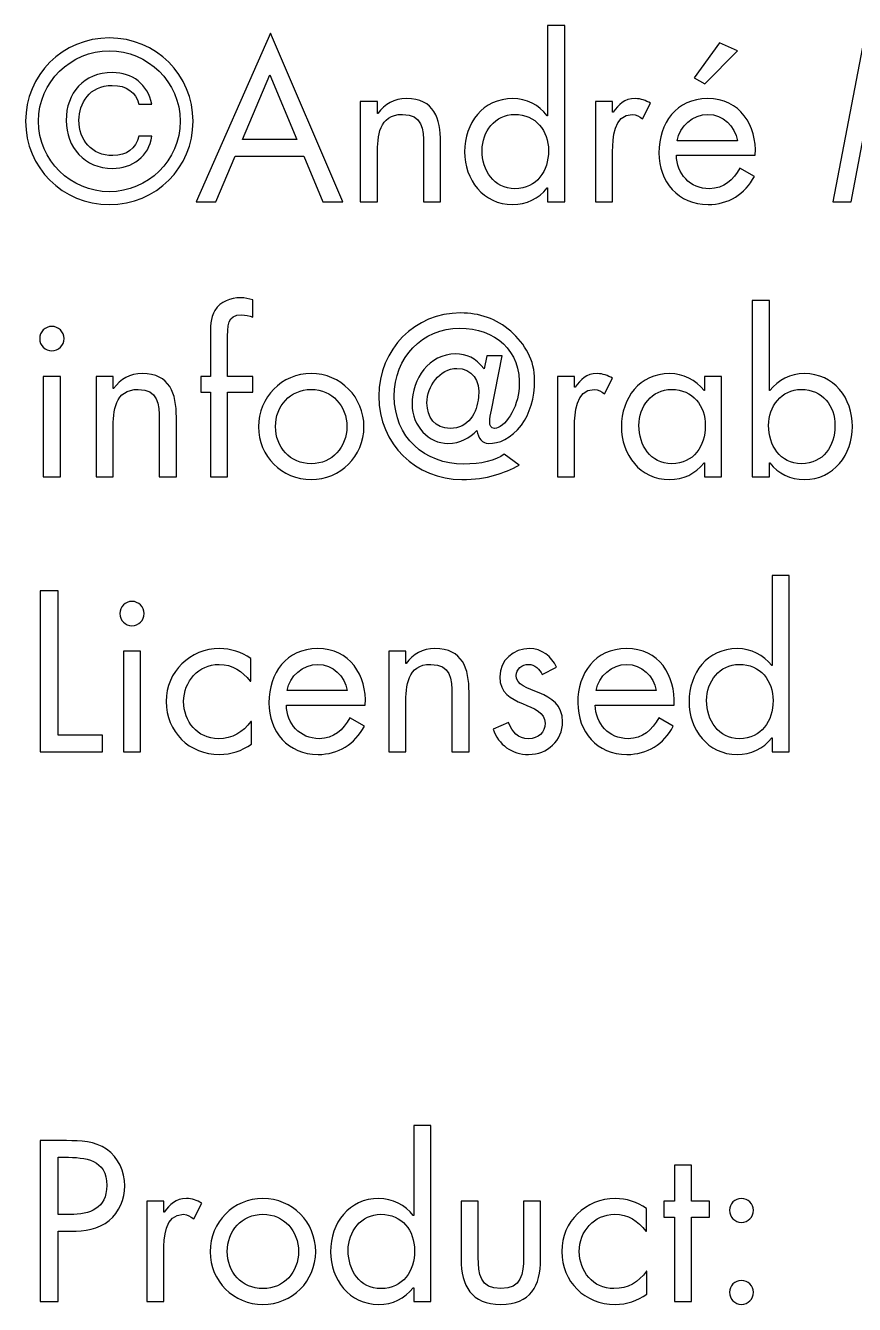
# Model space of a CAD drawing. Extents: x 150 to 6088, y 37 to 2750.
# Drawn here: x 4625.1 to 4857.8, y 1313.5 to 1672.6 of the extents above; entities that cross this region are included whole.
import ezdxf

# ---------------------------------------------------------------- set-up
doc = ezdxf.new("R2010")
doc.units = 0
doc.layers.add('00_Layout', color=7, linetype='CONTINUOUS')

msp = doc.modelspace()

# ---------------------------------------------------------------- linework, layer by layer
at = {"layer": '00_Layout', "color": 7}
for p, q in [((4693.862703, 1670.533414), (4672.992415, 1623.1554)), ((4714.193242, 1623.1554), (4693.862703, 1670.533414)), ((4776.504334, 1672.632455), (4771.706654, 1672.632455)), ((4771.706654, 1672.632455), (4771.706654, 1647.324188)), ((4776.504334, 1623.1554), (4776.504334, 1672.632455)), ((4860.945127, 1670.953228), (4851.769397, 1623.1554)), ((4819.984277, 1667.774716), (4812.847421, 1657.939275)), ((4825.021932, 1665.495759), (4819.984277, 1667.774716)), ((4815.846202, 1656.260048), (4825.021932, 1665.495759)), ((4686.006447, 1640.667286), (4693.742847, 1658.778875)), ((4693.742847, 1658.778875), (4701.29933, 1640.667286)), ((4812.847421, 1657.939275), (4815.846202, 1656.260048)), ((4856.926909, 1623.1554), (4862.74429, 1653.74122)), ((4656.92007, 1650.562681), (4660.578192, 1650.562681)), ((4723.908721, 1651.342327), (4719.111042, 1651.342327)), ((4719.111042, 1651.342327), (4719.111042, 1623.1554)), ((4723.908721, 1647.923918), (4723.908721, 1651.342327)), ((4789.938258, 1651.342327), (4785.140315, 1651.342327)), ((4785.140315, 1651.342327), (4785.140315, 1623.1554)), ((4789.938258, 1648.283751), (4789.938258, 1651.342327)), ((4798.334263, 1646.424607), (4800.613114, 1650.802578)), ((4724.028841, 1647.923918), (4723.908721, 1647.923918)), ((4762.470864, 1647.684021), (4762.470864, 1647.684021)), ((4771.706654, 1647.324188), (4771.586798, 1647.324188)), ((4790.058114, 1648.283751), (4789.938258, 1648.283751)), ((4660.578192, 1641.566867), (4656.92007, 1641.566867)), ((4701.29933, 1640.667286), (4686.006447, 1640.667286)), ((4736.862693, 1639.04804), (4736.862693, 1623.1554)), ((4741.660636, 1623.1554), (4741.660636, 1639.88764)), ((4824.961872, 1640.307454), (4808.109538, 1640.307454)), ((4678.510024, 1623.1554), (4683.967308, 1635.989436)), ((4683.967308, 1635.989436), (4703.278409, 1635.989436)), ((4703.278409, 1635.989436), (4708.615837, 1623.1554)), ((4723.908721, 1623.1554), (4723.908721, 1636.529185)), ((4789.938258, 1623.1554), (4789.938258, 1637.248877)), ((4807.869826, 1636.229334), (4829.999528, 1636.229334)), ((4829.759551, 1630.292097), (4825.681537, 1632.631008)), ((4771.586798, 1627.053604), (4771.706654, 1627.053604)), ((4771.706654, 1627.053604), (4771.706654, 1623.1554)), ((4648.643922, 1625.974106), (4648.643922, 1625.974106)), ((4648.643922, 1622.375754), (4648.643922, 1622.375754)), ((4672.992415, 1623.1554), (4678.510024, 1623.1554)), ((4708.615837, 1623.1554), (4714.193242, 1623.1554)), ((4719.111042, 1623.1554), (4723.908721, 1623.1554)), ((4736.862693, 1623.1554), (4741.660636, 1623.1554)), ((4771.706654, 1623.1554), (4776.504334, 1623.1554)), ((4785.140315, 1623.1554), (4789.938258, 1623.1554)), ((4851.769397, 1623.1554), (4856.926909, 1623.1554)), ((4688.945168, 1590.730307), (4688.945168, 1595.588046)), ((4833.957686, 1595.40813), (4829.160007, 1595.40813)), ((4829.160007, 1595.40813), (4829.160007, 1545.931075)), ((4833.957686, 1570.099863), (4833.957686, 1595.40813)), ((4632.511253, 1588.151498), (4632.511253, 1588.151498)), ((4677.010633, 1585.332818), (4677.010633, 1574.118002)), ((4681.808312, 1574.118002), (4681.808312, 1583.653591)), ((4754.674668, 1579.875349), (4753.834883, 1576.217043)), ((4758.932599, 1579.875349), (4754.674668, 1579.875349)), ((4755.934082, 1564.582439), (4758.932599, 1579.875349)), ((4634.910225, 1574.118002), (4630.112281, 1574.118002)), ((4630.112281, 1574.118002), (4630.112281, 1545.931075)), ((4634.910225, 1545.931075), (4634.910225, 1574.118002)), ((4649.723155, 1574.118002), (4644.925476, 1574.118002)), ((4644.925476, 1574.118002), (4644.925476, 1545.931075)), ((4649.723155, 1570.699593), (4649.723155, 1574.118002)), ((4677.010633, 1574.118002), (4674.371685, 1574.118002)), ((4674.371685, 1574.118002), (4674.371685, 1569.680076)), ((4688.945168, 1574.118002), (4681.808312, 1574.118002)), ((4688.945168, 1569.680076), (4688.945168, 1574.118002)), ((4779.263138, 1574.118002), (4774.465459, 1574.118002)), ((4774.465459, 1574.118002), (4774.465459, 1545.931075)), ((4779.263138, 1571.059425), (4779.263138, 1574.118002)), ((4787.659143, 1569.200282), (4789.938258, 1573.578253)), ((4820.524025, 1574.118002), (4815.726082, 1574.118002)), ((4815.726082, 1574.118002), (4815.726082, 1570.099863)), ((4820.524025, 1545.931075), (4820.524025, 1574.118002)), ((4649.843275, 1570.699593), (4649.723155, 1570.699593)), ((4674.371685, 1569.680076), (4677.010633, 1569.680076)), ((4677.010633, 1569.680076), (4677.010633, 1545.931075)), ((4681.808312, 1569.680076), (4688.945168, 1569.680076)), ((4681.808312, 1545.931075), (4681.808312, 1569.680076)), ((4705.317549, 1570.459696), (4705.317549, 1570.459696)), ((4779.382994, 1571.059425), (4779.263138, 1571.059425)), ((4806.490556, 1570.459696), (4806.490556, 1570.459696)), ((4815.726082, 1570.099863), (4815.606226, 1570.099863)), ((4834.077542, 1570.099863), (4833.957686, 1570.099863)), ((4842.893439, 1570.459696), (4842.893439, 1570.459696)), ((4737.822334, 1566.681454), (4737.822334, 1566.681454)), ((4667.47507, 1545.931075), (4667.47507, 1562.663315)), ((4649.723155, 1545.931075), (4649.723155, 1559.304886)), ((4662.677127, 1561.823714), (4662.677127, 1545.931075)), ((4779.263138, 1545.931075), (4779.263138, 1560.024552)), ((4763.730278, 1549.169594), (4759.532408, 1552.228171)), ((4815.606226, 1549.829278), (4815.726082, 1549.829278)), ((4815.726082, 1549.829278), (4815.726082, 1545.931075)), ((4833.957686, 1545.931075), (4833.957686, 1549.829278)), ((4833.957686, 1549.829278), (4834.077542, 1549.829278)), ((4630.112281, 1545.931075), (4634.910225, 1545.931075)), ((4644.925476, 1545.931075), (4649.723155, 1545.931075)), ((4662.677127, 1545.931075), (4667.47507, 1545.931075)), ((4677.010633, 1545.931075), (4681.808312, 1545.931075)), ((4705.317549, 1545.151455), (4705.317549, 1545.151455)), ((4774.465459, 1545.931075), (4779.263138, 1545.931075)), ((4815.726082, 1545.931075), (4820.524025, 1545.931075)), ((4829.160007, 1545.931075), (4833.957686, 1545.931075)), ((4839.53509, 1518.183805), (4834.737411, 1518.183805)), ((4834.737411, 1518.183805), (4834.737411, 1492.875564)), ((4839.53509, 1468.706776), (4839.53509, 1518.183805)), ((4634.250355, 1513.925795), (4629.212699, 1513.925795)), ((4629.212699, 1513.925795), (4629.212699, 1468.706776)), ((4634.250355, 1473.384599), (4634.250355, 1513.925795)), ((4655.000787, 1510.927173), (4655.000787, 1510.927173)), ((4657.399759, 1496.893703), (4652.60208, 1496.893703)), ((4652.60208, 1496.893703), (4652.60208, 1468.706776)), ((4657.399759, 1468.706776), (4657.399759, 1496.893703)), ((4688.345358, 1488.497593), (4688.345358, 1494.854643)), ((4731.885097, 1496.893703), (4727.087418, 1496.893703)), ((4727.087418, 1496.893703), (4727.087418, 1468.706776)), ((4731.885097, 1493.475267), (4731.885097, 1496.893703)), ((4732.004953, 1493.475267), (4731.885097, 1493.475267)), ((4770.147204, 1490.356736), (4774.165422, 1492.455751)), ((4825.501621, 1493.235397), (4825.501621, 1493.235397)), ((4834.737411, 1492.875564), (4834.617291, 1492.875564)), ((4688.225502, 1488.497593), (4688.345358, 1488.497593)), ((4715.452656, 1485.858803), (4698.600586, 1485.858803)), ((4744.839069, 1484.599389), (4744.839069, 1468.706776)), ((4749.636748, 1468.706776), (4749.636748, 1485.439016)), ((4802.172565, 1485.858803), (4785.320231, 1485.858803)), ((4698.36061, 1481.78071), (4720.490311, 1481.78071)), ((4731.885097, 1468.706776), (4731.885097, 1482.080561)), ((4785.080519, 1481.78071), (4807.210221, 1481.78071)), ((4688.525275, 1477.222822), (4688.405419, 1477.222822)), ((4688.525275, 1470.80579), (4688.525275, 1477.222822)), ((4720.2506, 1475.843446), (4716.172321, 1478.182384)), ((4760.671701, 1476.862989), (4756.413771, 1475.063826)), ((4806.970244, 1475.843446), (4802.89223, 1478.182384)), ((4646.724638, 1473.384599), (4634.250355, 1473.384599)), ((4646.724638, 1468.706776), (4646.724638, 1473.384599)), ((4834.617291, 1472.604953), (4834.737411, 1472.604953)), ((4834.737411, 1472.604953), (4834.737411, 1468.706776)), ((4629.212699, 1468.706776), (4646.724638, 1468.706776)), ((4652.60208, 1468.706776), (4657.399759, 1468.706776)), ((4727.087418, 1468.706776), (4731.885097, 1468.706776)), ((4744.839069, 1468.706776), (4749.636748, 1468.706776)), ((4834.737411, 1468.706776), (4839.53509, 1468.706776)), ((4738.901832, 1363.73518), (4734.104153, 1363.73518)), ((4734.104153, 1363.73518), (4734.104153, 1338.426914)), ((4738.901832, 1314.258125), (4738.901832, 1363.73518)), ((4636.649327, 1359.477144), (4629.212699, 1359.477144)), ((4629.212699, 1359.477144), (4629.212699, 1314.258125)), ((4634.250355, 1354.799321), (4636.109578, 1354.799321)), ((4634.250355, 1338.726792), (4634.250355, 1354.799321)), ((4812.06796, 1352.580345), (4807.270017, 1352.580345)), ((4807.270017, 1352.580345), (4807.270017, 1342.445053)), ((4812.06796, 1342.445053), (4812.06796, 1352.580345)), ((4663.936805, 1342.445053), (4659.138861, 1342.445053)), ((4659.138861, 1342.445053), (4659.138861, 1314.258125)), ((4663.936805, 1339.386476), (4663.936805, 1342.445053)), ((4672.33281, 1337.527332), (4674.611661, 1341.905304)), ((4752.215636, 1342.445053), (4747.417957, 1342.445053)), ((4747.417957, 1342.445053), (4747.417957, 1326.192607)), ((4752.215636, 1326.732356), (4752.215636, 1342.445053)), ((4769.727575, 1342.445053), (4764.929896, 1342.445053)), ((4764.929896, 1342.445053), (4764.929896, 1326.732356)), ((4769.727575, 1326.192607), (4769.727575, 1342.445053)), ((4799.413761, 1334.048942), (4799.413761, 1340.405993)), ((4807.270017, 1342.445053), (4804.331561, 1342.445053)), ((4804.331561, 1342.445053), (4804.331561, 1338.007127)), ((4817.105616, 1342.445053), (4812.06796, 1342.445053)), ((4817.105616, 1338.007127), (4817.105616, 1342.445053)), ((4826.10143, 1343.224699), (4826.10143, 1343.224699)), ((4637.608969, 1338.726792), (4634.250355, 1338.726792)), ((4664.056661, 1339.386476), (4663.936805, 1339.386476)), ((4691.763768, 1338.786746), (4691.763768, 1338.786746)), ((4724.868362, 1338.786746), (4724.868362, 1338.786746)), ((4734.104153, 1338.426914), (4733.984297, 1338.426914)), ((4804.331561, 1338.007127), (4807.270017, 1338.007127)), ((4807.270017, 1338.007127), (4807.270017, 1314.258125)), ((4812.06796, 1338.007127), (4817.105616, 1338.007127)), ((4812.06796, 1314.258125), (4812.06796, 1338.007127)), ((4634.250355, 1334.048942), (4637.908741, 1334.048942)), ((4634.250355, 1314.258125), (4634.250355, 1334.048942)), ((4799.293905, 1334.048942), (4799.413761, 1334.048942)), ((4663.936805, 1314.258125), (4663.936805, 1328.351602)), ((4799.593677, 1322.774171), (4799.473821, 1322.774171)), ((4799.593677, 1316.357166), (4799.593677, 1322.774171)), ((4733.984297, 1318.156329), (4734.104153, 1318.156329)), ((4734.104153, 1318.156329), (4734.104153, 1314.258125)), ((4826.10143, 1320.195389), (4826.10143, 1320.195389)), ((4629.212699, 1314.258125), (4634.250355, 1314.258125)), ((4659.138861, 1314.258125), (4663.936805, 1314.258125)), ((4691.763768, 1313.478506), (4691.763768, 1313.478506)), ((4734.104153, 1314.258125), (4738.901832, 1314.258125)), ((4807.270017, 1314.258125), (4812.06796, 1314.258125))]:
    msp.add_line(p, q, dxfattribs=at)
for points in [[(4648.643922, 1669.154065), (4635.509769, 1669.154065), (4625.134685, 1658.778875), (4625.134685, 1645.764923)], [(4672.152894, 1645.764923), (4672.152894, 1658.778875), (4661.77781, 1669.154065), (4648.643922, 1669.154065)], [(4628.733011, 1645.764923), (4628.733011, 1656.799796), (4637.908741, 1665.55574), (4648.643922, 1665.55574)], [(4648.643922, 1665.55574), (4659.378838, 1665.55574), (4668.554568, 1656.799796), (4668.554568, 1645.764923)], [(4649.543503, 1659.43856), (4641.447271, 1659.43856), (4636.529471, 1653.681239), (4636.529471, 1645.944839)], [(4660.578192, 1650.562681), (4659.498694, 1656.140112), (4655.060847, 1659.43856), (4649.543503, 1659.43856)], [(4640.127797, 1646.064774), (4640.127797, 1650.742598), (4643.006457, 1655.840234), (4649.483443, 1655.840234)], [(4649.483443, 1655.840234), (4653.441601, 1655.840234), (4656.200405, 1653.861155), (4656.92007, 1650.562681)], [(4732.065013, 1652.121973), (4728.586544, 1652.121973), (4726.00792, 1650.622662), (4724.028841, 1647.923918)], [(4741.660636, 1639.88764), (4741.660636, 1646.484588), (4739.861474, 1652.121973), (4732.065013, 1652.121973)], [(4761.931115, 1652.121973), (4753.47505, 1652.121973), (4748.377334, 1645.225174), (4748.377334, 1637.188896)], [(4771.586798, 1647.324188), (4769.307682, 1650.322811), (4765.709357, 1652.121973), (4761.931115, 1652.121973)], [(4796.295124, 1652.121973), (4793.176751, 1652.121973), (4791.737421, 1650.502727), (4790.058114, 1648.283751)], [(4800.613114, 1650.802578), (4799.233845, 1651.582224), (4797.91437, 1652.121973), (4796.295124, 1652.121973)], [(4816.625663, 1652.121973), (4807.809765, 1652.121973), (4802.952026, 1645.225174), (4802.952026, 1636.889044)], [(4829.999528, 1636.229334), (4830.479216, 1644.625444), (4825.681537, 1652.121973), (4816.625663, 1652.121973)], [(4625.134685, 1645.764923), (4625.134685, 1632.750944), (4635.509769, 1622.375754), (4648.643922, 1622.375754)], [(4648.643922, 1625.974106), (4637.908741, 1625.974106), (4628.733011, 1634.730023), (4628.733011, 1645.764923)], [(4636.529471, 1645.944839), (4636.529471, 1638.508291), (4641.686983, 1632.511073), (4649.603299, 1632.511073)], [(4649.603299, 1636.109398), (4643.606266, 1636.109398), (4640.127797, 1640.547324), (4640.127797, 1646.064774)], [(4648.643922, 1622.375754), (4661.77781, 1622.375754), (4672.152894, 1632.750944), (4672.152894, 1645.764923)], [(4668.554568, 1645.764923), (4668.554568, 1634.730023), (4659.378838, 1625.974106), (4648.643922, 1625.974106)], [(4723.908721, 1636.529185), (4723.908721, 1641.566867), (4724.328614, 1647.684021), (4730.925455, 1647.684021)], [(4730.925455, 1647.684021), (4736.50286, 1647.684021), (4736.862693, 1643.605927), (4736.862693, 1639.04804)], [(4753.295134, 1637.548729), (4753.295134, 1642.826281), (4756.893459, 1647.684021), (4762.470864, 1647.684021)], [(4762.470864, 1647.684021), (4768.408101, 1647.684021), (4771.946631, 1643.126133), (4771.946631, 1637.488748)], [(4789.938258, 1637.248877), (4789.938258, 1640.907157), (4790.17797, 1647.684021), (4795.455603, 1647.684021)], [(4795.455603, 1647.684021), (4796.715017, 1647.684021), (4797.374621, 1647.084291), (4798.334263, 1646.424607)], [(4808.109538, 1640.307454), (4808.709347, 1644.385547), (4812.547649, 1647.684021), (4816.685723, 1647.684021)], [(4816.685723, 1647.684021), (4820.883858, 1647.684021), (4824.302267, 1644.385547), (4824.961872, 1640.307454)], [(4649.603299, 1632.511073), (4655.000787, 1632.511073), (4659.858527, 1635.929482), (4660.578192, 1641.566867)], [(4656.92007, 1641.566867), (4656.080285, 1638.148458), (4653.561457, 1636.109398), (4649.603299, 1636.109398)], [(4748.377334, 1637.188896), (4748.377334, 1629.392515), (4753.594906, 1622.375754), (4761.871319, 1622.375754)], [(4762.530924, 1626.813706), (4756.533627, 1626.813706), (4753.295134, 1632.031278), (4753.295134, 1637.548729)], [(4771.946631, 1637.488748), (4771.946631, 1631.791408), (4768.708138, 1626.813706), (4762.530924, 1626.813706)], [(4802.952026, 1636.889044), (4802.952026, 1628.792785), (4808.349514, 1622.375754), (4816.745784, 1622.375754)], [(4817.105616, 1626.813706), (4811.648068, 1626.813706), (4807.929621, 1631.011762), (4807.869826, 1636.229334)], [(4825.681537, 1632.631008), (4823.822314, 1629.272553), (4821.18363, 1626.813706), (4817.105616, 1626.813706)], [(4761.871319, 1622.375754), (4765.709357, 1622.375754), (4769.247887, 1623.995), (4771.586798, 1627.053604)], [(4816.745784, 1622.375754), (4822.503104, 1622.375754), (4827.060807, 1625.254441), (4829.759551, 1630.292097)], [(4685.526758, 1596.187776), (4682.648098, 1596.187776), (4679.829233, 1595.168233), (4678.270047, 1592.649405)], [(4688.945168, 1595.588046), (4687.80561, 1595.947879), (4686.666052, 1596.187776), (4685.526758, 1596.187776)], [(4678.270047, 1592.649405), (4677.010633, 1590.610371), (4677.010633, 1587.67173), (4677.010633, 1585.332818)], [(4681.808312, 1583.653591), (4681.808312, 1588.631266), (4681.808312, 1591.389991), (4685.706675, 1591.389991)], [(4685.706675, 1591.389991), (4686.906028, 1591.389991), (4687.86567, 1591.090139), (4688.945168, 1590.730307)], [(4747.238041, 1591.92974), (4734.463985, 1591.92974), (4724.328614, 1581.854428), (4724.328614, 1568.540597)], [(4761.331571, 1586.772149), (4757.373413, 1590.310493), (4752.515673, 1591.92974), (4747.238041, 1591.92974)], [(4632.511253, 1588.151498), (4630.65203, 1588.151498), (4629.092843, 1586.592232), (4629.092843, 1584.733089)], [(4635.929662, 1584.733089), (4635.929662, 1586.592232), (4634.370476, 1588.151498), (4632.511253, 1588.151498)], [(4728.646604, 1568.540597), (4728.646604, 1579.455536), (4736.383004, 1587.611749), (4747.058125, 1587.611749)], [(4747.058125, 1587.611749), (4756.833664, 1587.611749), (4764.330087, 1581.494596), (4763.730278, 1570.93949)], [(4629.092843, 1584.733089), (4629.092843, 1582.813964), (4630.65203, 1581.314679), (4632.511253, 1581.314679)], [(4632.511253, 1581.314679), (4634.370476, 1581.314679), (4635.929662, 1582.813964), (4635.929662, 1584.733089)], [(4768.048269, 1573.038504), (4768.048269, 1578.615935), (4765.409585, 1583.233778), (4761.331571, 1586.772149)], [(4745.858771, 1580.415098), (4738.422143, 1580.415098), (4733.624464, 1573.458318), (4733.624464, 1566.261667)], [(4753.834883, 1576.217043), (4751.436175, 1579.3356), (4748.917348, 1580.415098), (4745.858771, 1580.415098)], [(4657.879448, 1574.897648), (4654.400978, 1574.897648), (4651.822354, 1573.398337), (4649.843275, 1570.699593)], [(4667.47507, 1562.663315), (4667.47507, 1569.260263), (4665.675908, 1574.897648), (4657.879448, 1574.897648)], [(4705.317549, 1574.897648), (4697.0414, 1574.897648), (4690.504354, 1568.240746), (4690.504354, 1559.964571)], [(4720.130479, 1559.964571), (4720.130479, 1568.240746), (4713.593697, 1574.897648), (4705.317549, 1574.897648)], [(4737.822334, 1566.681454), (4737.822334, 1571.299322), (4741.360864, 1576.336978), (4746.218603, 1576.336978)], [(4746.218603, 1576.336978), (4750.356678, 1576.336978), (4752.935301, 1573.038504), (4752.335757, 1568.240746)], [(4785.620268, 1574.897648), (4782.501631, 1574.897648), (4781.062301, 1573.278402), (4779.382994, 1571.059425)], [(4789.938258, 1573.578253), (4788.558724, 1574.357899), (4787.239514, 1574.897648), (4785.620268, 1574.897648)], [(4805.950807, 1574.897648), (4797.494742, 1574.897648), (4792.397026, 1568.000849), (4792.397026, 1559.964571)], [(4815.606226, 1570.099863), (4813.267314, 1573.098485), (4809.788844, 1574.897648), (4805.950807, 1574.897648)], [(4843.733225, 1574.897648), (4839.894923, 1574.897648), (4836.356658, 1573.098485), (4834.077542, 1570.099863)], [(4857.286741, 1560.024552), (4857.286741, 1568.000849), (4852.12923, 1574.897648), (4843.733225, 1574.897648)], [(4649.723155, 1559.304886), (4649.723155, 1564.342542), (4650.143048, 1570.459696), (4656.73989, 1570.459696)], [(4656.73989, 1570.459696), (4662.317294, 1570.459696), (4662.677127, 1566.381602), (4662.677127, 1561.823714)], [(4695.302033, 1560.024552), (4695.302033, 1565.721891), (4699.380312, 1570.459696), (4705.317549, 1570.459696)], [(4705.317549, 1570.459696), (4711.254786, 1570.459696), (4715.3328, 1565.721891), (4715.3328, 1560.024552)], [(4763.730278, 1570.93949), (4763.430506, 1565.242124), (4759.532408, 1559.484803), (4756.773603, 1559.484803)], [(4764.330087, 1560.444365), (4766.729059, 1563.562896), (4768.048269, 1568.120784), (4768.048269, 1573.038504)], [(4779.263138, 1560.024552), (4779.263138, 1563.682858), (4779.503114, 1570.459696), (4784.780482, 1570.459696)], [(4784.780482, 1570.459696), (4786.039896, 1570.459696), (4786.699766, 1569.859992), (4787.659143, 1569.200282)], [(4797.314826, 1560.324403), (4797.314826, 1565.601956), (4800.913151, 1570.459696), (4806.490556, 1570.459696)], [(4806.490556, 1570.459696), (4812.427793, 1570.459696), (4815.966058, 1565.901808), (4815.966058, 1560.264422)], [(4833.717709, 1560.324403), (4833.717709, 1565.601956), (4837.316035, 1570.459696), (4842.893439, 1570.459696)], [(4842.893439, 1570.459696), (4848.830676, 1570.459696), (4852.369206, 1565.901808), (4852.369206, 1560.264422)], [(4724.328614, 1568.540597), (4724.328614, 1555.04685), (4734.703962, 1545.151455), (4747.597873, 1545.151455)], [(4748.077562, 1549.469446), (4737.22279, 1549.469446), (4728.646604, 1557.025929), (4728.646604, 1568.540597)], [(4733.624464, 1566.261667), (4733.624464, 1560.144487), (4738.422143, 1555.286748), (4743.699776, 1555.286748)], [(4744.29932, 1559.484803), (4740.10145, 1559.484803), (4737.822334, 1562.60336), (4737.822334, 1566.681454)], [(4752.335757, 1568.240746), (4751.796008, 1563.98271), (4749.637013, 1559.484803), (4744.29932, 1559.484803)], [(4756.773603, 1559.484803), (4754.734464, 1559.484803), (4755.51419, 1562.60336), (4755.934082, 1564.582439)], [(4690.504354, 1559.964571), (4690.504354, 1551.688422), (4697.101196, 1545.151455), (4705.317549, 1545.151455)], [(4705.317549, 1549.589381), (4699.380312, 1549.589381), (4695.302033, 1554.267204), (4695.302033, 1560.024552)], [(4715.3328, 1560.024552), (4715.3328, 1554.267204), (4711.254786, 1549.589381), (4705.317549, 1549.589381)], [(4705.317549, 1545.151455), (4713.533637, 1545.151455), (4720.130479, 1551.688422), (4720.130479, 1559.964571)], [(4743.699776, 1555.286748), (4747.298101, 1555.286748), (4749.816929, 1556.905994), (4751.855804, 1558.945054)], [(4751.855804, 1558.945054), (4752.215636, 1556.666097), (4753.415255, 1555.346728), (4755.094297, 1555.286748)], [(4755.094297, 1555.286748), (4757.972957, 1555.166812), (4761.451427, 1556.666097), (4764.330087, 1560.444365)], [(4792.397026, 1559.964571), (4792.397026, 1552.16819), (4797.614598, 1545.151455), (4805.890747, 1545.151455)], [(4806.550352, 1549.589381), (4800.553319, 1549.589381), (4797.314826, 1554.80698), (4797.314826, 1560.324403)], [(4815.966058, 1560.264422), (4815.966058, 1554.567082), (4812.727565, 1549.589381), (4806.550352, 1549.589381)], [(4842.9535, 1549.589381), (4836.956202, 1549.589381), (4833.717709, 1554.80698), (4833.717709, 1560.324403)], [(4852.369206, 1560.264422), (4852.369206, 1554.567082), (4849.130713, 1549.589381), (4842.9535, 1549.589381)], [(4843.793021, 1545.151455), (4852.069169, 1545.151455), (4857.286741, 1552.16819), (4857.286741, 1560.024552)], [(4759.532408, 1552.228171), (4757.01358, 1550.429008), (4753.055422, 1549.469446), (4748.077562, 1549.469446)], [(4747.597873, 1545.151455), (4754.854585, 1545.151455), (4759.532408, 1547.010572), (4763.730278, 1549.169594)], [(4805.890747, 1545.151455), (4809.848905, 1545.151455), (4813.147458, 1546.710721), (4815.606226, 1549.829278)], [(4834.077542, 1549.829278), (4836.356658, 1546.770702), (4839.894923, 1545.151455), (4843.793021, 1545.151455)], [(4655.000787, 1510.927173), (4653.141829, 1510.927173), (4651.582378, 1509.367907), (4651.582378, 1507.508763)], [(4658.419196, 1507.508763), (4658.419196, 1509.367907), (4656.86001, 1510.927173), (4655.000787, 1510.927173)], [(4651.582378, 1507.508763), (4651.582378, 1505.589665), (4653.141829, 1504.090354), (4655.000787, 1504.090354)], [(4655.000787, 1504.090354), (4656.86001, 1504.090354), (4658.419196, 1505.589665), (4658.419196, 1507.508763)], [(4679.649317, 1497.673323), (4671.373168, 1497.673323), (4664.59641, 1491.196337), (4664.59641, 1482.800226)], [(4688.345358, 1494.854643), (4685.826531, 1496.653806), (4682.707894, 1497.673323), (4679.649317, 1497.673323)], [(4707.116711, 1497.673323), (4698.300814, 1497.673323), (4693.443074, 1490.776523), (4693.443074, 1482.440394)], [(4720.490311, 1481.78071), (4720.970265, 1490.17682), (4716.172321, 1497.673323), (4707.116711, 1497.673323)], [(4740.04139, 1497.673323), (4736.56292, 1497.673323), (4733.984032, 1496.174038), (4732.004953, 1493.475267)], [(4749.636748, 1485.439016), (4749.636748, 1492.035937), (4747.837585, 1497.673323), (4740.04139, 1497.673323)], [(4766.668999, 1497.673323), (4762.111031, 1497.673323), (4758.272729, 1494.43483), (4758.272729, 1489.697026)], [(4774.165422, 1492.455751), (4772.906008, 1495.394392), (4769.907492, 1497.673323), (4766.668999, 1497.673323)], [(4793.836356, 1497.673323), (4785.020459, 1497.673323), (4780.162719, 1490.776523), (4780.162719, 1482.440394)], [(4807.210221, 1481.78071), (4807.689909, 1490.17682), (4802.89223, 1497.673323), (4793.836356, 1497.673323)], [(4824.961872, 1497.673323), (4816.505807, 1497.673323), (4811.408091, 1490.776523), (4811.408091, 1482.740245)], [(4834.617291, 1492.875564), (4832.338439, 1495.87416), (4828.740114, 1497.673323), (4824.961872, 1497.673323)], [(4669.513945, 1482.800226), (4669.513945, 1488.437612), (4673.65202, 1493.235397), (4679.469401, 1493.235397)], [(4679.469401, 1493.235397), (4683.247642, 1493.235397), (4686.006447, 1491.316272), (4688.225502, 1488.497593)], [(4698.600586, 1485.858803), (4699.200395, 1489.936923), (4703.038433, 1493.235397), (4707.176507, 1493.235397)], [(4707.176507, 1493.235397), (4711.374642, 1493.235397), (4714.793051, 1489.936923), (4715.452656, 1485.858803)], [(4731.885097, 1482.080561), (4731.885097, 1487.118217), (4732.30499, 1493.235397), (4738.901832, 1493.235397)], [(4738.901832, 1493.235397), (4744.479236, 1493.235397), (4744.839069, 1489.157277), (4744.839069, 1484.599389)], [(4762.830697, 1490.116839), (4762.830697, 1491.916002), (4764.629859, 1493.235397), (4766.309166, 1493.235397)], [(4766.309166, 1493.235397), (4768.048269, 1493.235397), (4769.487599, 1491.856021), (4770.147204, 1490.356736)], [(4785.320231, 1485.858803), (4785.92004, 1489.936923), (4789.758342, 1493.235397), (4793.896417, 1493.235397)], [(4793.896417, 1493.235397), (4798.094287, 1493.235397), (4801.512696, 1489.936923), (4802.172565, 1485.858803)], [(4816.325891, 1483.100078), (4816.325891, 1488.377631), (4819.924216, 1493.235397), (4825.501621, 1493.235397)], [(4825.501621, 1493.235397), (4831.438858, 1493.235397), (4834.977123, 1488.677509), (4834.977123, 1483.040123)], [(4758.272729, 1489.697026), (4758.272729, 1480.821147), (4770.986989, 1482.980143), (4770.986989, 1476.683073)], [(4769.367743, 1485.199119), (4766.06919, 1486.578468), (4762.830697, 1487.53803), (4762.830697, 1490.116839)], [(4775.904524, 1477.10286), (4775.904524, 1481.840664), (4772.666031, 1483.819769), (4769.367743, 1485.199119)], [(4664.59641, 1482.800226), (4664.59641, 1474.28418), (4671.073396, 1467.92713), (4679.589521, 1467.92713)], [(4679.229689, 1472.365082), (4673.352247, 1472.365082), (4669.513945, 1477.222822), (4669.513945, 1482.800226)], [(4693.443074, 1482.440394), (4693.443074, 1474.344161), (4698.840563, 1467.92713), (4707.236567, 1467.92713)], [(4707.5964, 1472.365082), (4702.138851, 1472.365082), (4698.42067, 1476.563111), (4698.36061, 1481.78071)], [(4780.162719, 1482.440394), (4780.162719, 1474.344161), (4785.560208, 1467.92713), (4793.956212, 1467.92713)], [(4794.316045, 1472.365082), (4788.858761, 1472.365082), (4785.140315, 1476.563111), (4785.080519, 1481.78071)], [(4811.408091, 1482.740245), (4811.408091, 1474.943865), (4816.625663, 1467.92713), (4824.901812, 1467.92713)], [(4825.561681, 1472.365082), (4819.564384, 1472.365082), (4816.325891, 1477.582654), (4816.325891, 1483.100078)], [(4834.977123, 1483.040123), (4834.977123, 1477.342757), (4831.73863, 1472.365082), (4825.561681, 1472.365082)], [(4688.405419, 1477.222822), (4686.066507, 1474.164245), (4683.247642, 1472.365082), (4679.229689, 1472.365082)], [(4716.172321, 1478.182384), (4714.313362, 1474.823929), (4711.674414, 1472.365082), (4707.5964, 1472.365082)], [(4766.429022, 1472.365082), (4763.250589, 1472.365082), (4761.871055, 1474.2242), (4760.671701, 1476.862989)], [(4766.368962, 1467.92713), (4771.586534, 1467.92713), (4775.904524, 1471.765353), (4775.904524, 1477.10286)], [(4770.986989, 1476.683073), (4770.986989, 1474.104264), (4769.00791, 1472.365082), (4766.429022, 1472.365082)], [(4802.89223, 1478.182384), (4801.033007, 1474.823929), (4798.394323, 1472.365082), (4794.316045, 1472.365082)], [(4707.236567, 1467.92713), (4712.993888, 1467.92713), (4717.551855, 1470.80579), (4720.2506, 1475.843446)], [(4756.413771, 1475.063826), (4757.912897, 1470.625874), (4761.631343, 1467.92713), (4766.368962, 1467.92713)], [(4793.956212, 1467.92713), (4799.713533, 1467.92713), (4804.2715, 1470.80579), (4806.970244, 1475.843446)], [(4824.901812, 1467.92713), (4828.740114, 1467.92713), (4832.278379, 1469.546376), (4834.617291, 1472.604953)], [(4679.589521, 1467.92713), (4682.94787, 1467.92713), (4685.76647, 1468.946647), (4688.525275, 1470.80579)], [(4647.864196, 1357.078278), (4644.565643, 1359.357209), (4640.547689, 1359.477144), (4636.649327, 1359.477144)], [(4636.109578, 1354.799321), (4641.98702, 1354.799321), (4647.924257, 1354.259572), (4647.924257, 1346.883005)], [(4652.961912, 1346.763043), (4652.961912, 1350.781182), (4651.222545, 1354.739367), (4647.864196, 1357.078278)], [(4647.924257, 1346.883005), (4647.924257, 1340.405993), (4643.186373, 1338.726792), (4637.608969, 1338.726792)], [(4648.643922, 1337.047564), (4651.462522, 1339.386476), (4652.961912, 1343.104763), (4652.961912, 1346.763043)], [(4670.293671, 1343.224699), (4667.175298, 1343.224699), (4665.735968, 1341.605452), (4664.056661, 1339.386476)], [(4674.611661, 1341.905304), (4673.232391, 1342.68495), (4671.912917, 1343.224699), (4670.293671, 1343.224699)], [(4691.763768, 1343.224699), (4683.487619, 1343.224699), (4676.950573, 1336.567796), (4676.950573, 1328.291621)], [(4706.576963, 1328.291621), (4706.576963, 1336.567796), (4700.039916, 1343.224699), (4691.763768, 1343.224699)], [(4724.328614, 1343.224699), (4715.872549, 1343.224699), (4710.775097, 1336.327899), (4710.775097, 1328.291621)], [(4733.984297, 1338.426914), (4731.705181, 1341.425536), (4728.106855, 1343.224699), (4724.328614, 1343.224699)], [(4790.717719, 1343.224699), (4782.441571, 1343.224699), (4775.664812, 1336.747713), (4775.664812, 1328.351602)], [(4799.413761, 1340.405993), (4796.894933, 1342.205155), (4793.776296, 1343.224699), (4790.717719, 1343.224699)], [(4826.10143, 1343.224699), (4824.242207, 1343.224699), (4822.742816, 1341.725387), (4822.742816, 1339.926225)], [(4822.742816, 1339.926225), (4822.742816, 1338.067081), (4824.242207, 1336.507815), (4826.10143, 1336.507815)], [(4829.459779, 1339.926225), (4829.459779, 1341.725387), (4827.960388, 1343.224699), (4826.10143, 1343.224699)], [(4826.10143, 1336.507815), (4827.960388, 1336.507815), (4829.459779, 1338.067081), (4829.459779, 1339.926225)], [(4637.908741, 1334.048942), (4641.686983, 1334.048942), (4645.585345, 1334.528736), (4648.643922, 1337.047564)], [(4663.936805, 1328.351602), (4663.936805, 1332.009909), (4664.176517, 1338.786746), (4669.454149, 1338.786746)], [(4669.454149, 1338.786746), (4670.713563, 1338.786746), (4671.373168, 1338.187043), (4672.33281, 1337.527332)], [(4681.748517, 1328.351602), (4681.748517, 1334.048942), (4685.826531, 1338.786746), (4691.763768, 1338.786746)], [(4691.763768, 1338.786746), (4697.701005, 1338.786746), (4701.779019, 1334.048942), (4701.779019, 1328.351602)], [(4715.692632, 1328.651454), (4715.692632, 1333.929007), (4719.290958, 1338.786746), (4724.868362, 1338.786746)], [(4724.868362, 1338.786746), (4730.805599, 1338.786746), (4734.344129, 1334.228858), (4734.344129, 1328.591473)], [(4780.582612, 1328.351602), (4780.582612, 1333.988988), (4784.720686, 1338.786746), (4790.537803, 1338.786746)], [(4790.537803, 1338.786746), (4794.316045, 1338.786746), (4797.074849, 1336.867648), (4799.293905, 1334.048942)], [(4676.950573, 1328.291621), (4676.950573, 1320.015473), (4683.547679, 1313.478506), (4691.763768, 1313.478506)], [(4691.763768, 1317.916432), (4685.826531, 1317.916432), (4681.748517, 1322.594255), (4681.748517, 1328.351602)], [(4701.779019, 1328.351602), (4701.779019, 1322.594255), (4697.701005, 1317.916432), (4691.763768, 1317.916432)], [(4691.763768, 1313.478506), (4699.979856, 1313.478506), (4706.576963, 1320.015473), (4706.576963, 1328.291621)], [(4710.775097, 1328.291621), (4710.775097, 1320.495241), (4715.992669, 1313.478506), (4724.268818, 1313.478506)], [(4724.928423, 1317.916432), (4718.931125, 1317.916432), (4715.692632, 1323.134004), (4715.692632, 1328.651454)], [(4734.344129, 1328.591473), (4734.344129, 1322.894133), (4731.105636, 1317.916432), (4724.928423, 1317.916432)], [(4747.417957, 1326.192607), (4747.417957, 1318.696078), (4750.236557, 1313.478506), (4758.572766, 1313.478506)], [(4758.572766, 1317.916432), (4752.755385, 1317.916432), (4752.215636, 1321.994552), (4752.215636, 1326.732356)], [(4764.929896, 1326.732356), (4764.929896, 1321.994552), (4764.390147, 1317.916432), (4758.572766, 1317.916432)], [(4758.572766, 1313.478506), (4766.908975, 1313.478506), (4769.727575, 1318.696078), (4769.727575, 1326.192607)], [(4775.664812, 1328.351602), (4775.664812, 1319.835556), (4782.141798, 1313.478506), (4790.657924, 1313.478506)], [(4790.298091, 1317.916432), (4784.42065, 1317.916432), (4780.582612, 1322.774171), (4780.582612, 1328.351602)], [(4799.473821, 1322.774171), (4797.13491, 1319.715594), (4794.316045, 1317.916432), (4790.298091, 1317.916432)], [(4724.268818, 1313.478506), (4728.106855, 1313.478506), (4731.645385, 1315.097752), (4733.984297, 1318.156329)], [(4826.10143, 1320.195389), (4824.242207, 1320.195389), (4822.742816, 1318.696078), (4822.742816, 1316.896915)], [(4829.459779, 1316.896915), (4829.459779, 1318.696078), (4827.960388, 1320.195389), (4826.10143, 1320.195389)], [(4790.657924, 1313.478506), (4794.016273, 1313.478506), (4796.834873, 1314.498022), (4799.593677, 1316.357166)], [(4822.742816, 1316.896915), (4822.742816, 1315.037771), (4824.242207, 1313.478506), (4826.10143, 1313.478506)], [(4826.10143, 1313.478506), (4827.960388, 1313.478506), (4829.459779, 1315.037771), (4829.459779, 1316.896915)]]:
    msp.add_open_spline(points, degree=3, dxfattribs=at)

doc.saveas('drawing.dxf')
